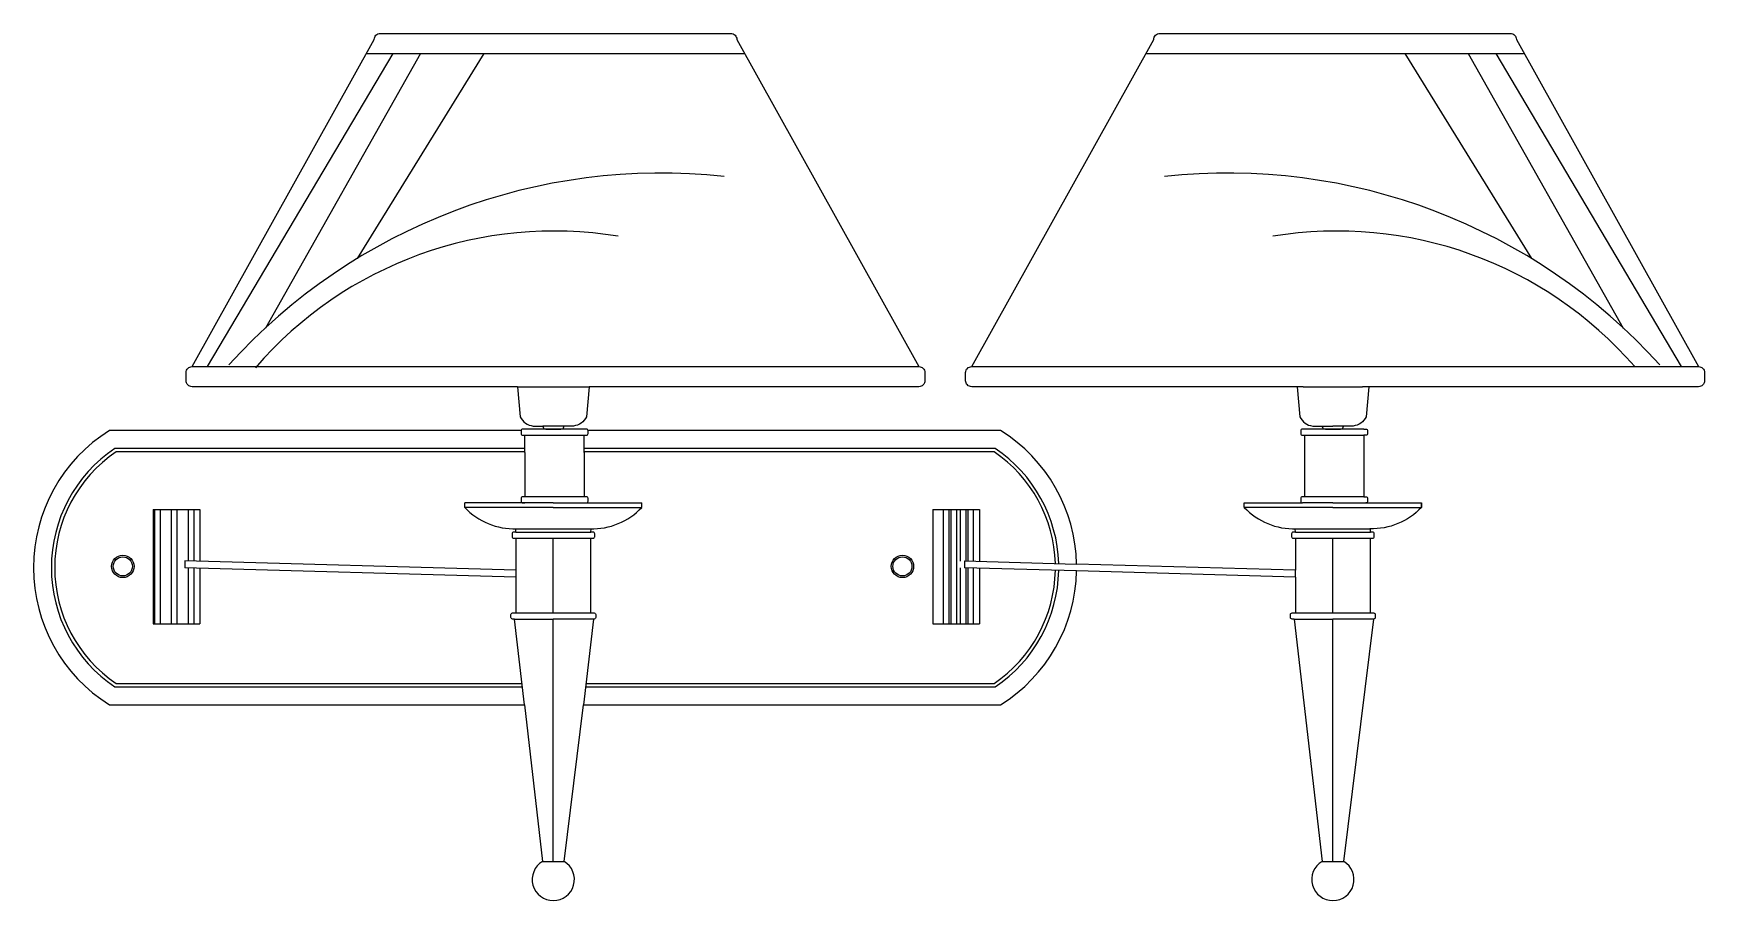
# Model space of a CAD drawing. Extents: x 214 to 886, y 264 to 612.
import ezdxf

# ---------------------------------------------------------------- set-up
doc = ezdxf.new("R2010")
doc.units = 0
doc.header["$MEASUREMENT"] = 0
for name, color, linetype in [('3', 3, 'CONTINUOUS'), ('4', 4, 'CONTINUOUS'), ('7', 7, 'CONTINUOUS'), ('BH', 3, 'CONTINUOUS')]:
    doc.layers.add(name, color=color, linetype=linetype)
pattern_1 = [(90, (-3051.64, -2830.851), (-6.75, 1e-15), []), (90, (-3049.39, -2828.601), (-6.75, 1e-15), [])]

msp = doc.modelspace()

# ---------------------------------------------------------------- hatches: boundary and pattern name
at = {"layer": '3'}
h = msp.add_hatch(dxfattribs=at)
h.set_pattern_fill('ANSI32', color=256, scale=18, angle=45, style=0)
h.set_pattern_definition(pattern_1)
h.paths.add_polyline_path([(280.69, 420.99), (261.96, 420.99), (261.96, 374.95), (280.69, 374.95), (280.69, 397.39), (274.64, 397.56), (274.64, 400.26), (280.69, 400.09)])
at = {"layer": 'BH'}
h = msp.add_hatch(dxfattribs=at)
h.set_pattern_fill('ANSI32', color=256, scale=18, angle=45, style=0)
h.set_pattern_definition(pattern_1)
h.paths.add_polyline_path([(280.69, 420.99), (261.96, 420.99), (261.96, 374.95), (280.69, 374.95), (280.69, 397.39), (274.64, 397.56), (274.64, 400.26), (280.69, 400.09)])
h = msp.add_hatch(dxfattribs=at)
h.set_pattern_fill('ANSI32', color=256, scale=18, angle=45, style=0)
h.set_pattern_definition([(90, (45055.608, 37784.191), (-6.75, 1e-15), []), (90, (45057.858, 37786.441), (-6.75, 1e-15), [])])
h.paths.add_polyline_path([(576.09, 374.95), (589.59, 374.95), (589.59, 397.39), (583.55, 397.56), (583.55, 400.26), (589.59, 400.09), (589.59, 420.99), (576.09, 420.99)])
h = msp.add_hatch(dxfattribs=at)
h.set_pattern_fill('ANSI32', color=256, scale=18, angle=45, style=0)
h.set_pattern_definition([(90, (-2738.0946, -2830.851), (-6.75, 1e-15), []), (90, (-2735.8446, -2828.601), (-6.75, 1e-15), [])])
h.paths.add_polyline_path([(580.73, 374.95), (594.23, 374.95), (594.23, 397.39), (588.19, 397.56), (588.19, 400.26), (594.23, 400.09), (594.23, 420.99), (580.73, 420.99)])

# ---------------------------------------------------------------- linework, layer by layer
at = {"layer": '3'}
for p, q in [((358.26, 604.34), (283.71, 478.44)), ((358.26, 604.34), (283.71, 478.44)), ((369.43, 604.34), (307.05, 493.95)), ((369.43, 604.34), (307.05, 493.95)), ((394.9, 604.34), (343.98, 521.89)), ((394.9, 604.34), (343.98, 521.89)), ((347.98, 604.34), (499.52, 604.34)), ((347.98, 604.34), (499.52, 604.34)), ((661.53, 604.34), (813.07, 604.34)), ((661.53, 604.34), (813.07, 604.34)), ((765.35, 604.34), (816.27, 521.89)), ((765.35, 604.34), (816.27, 521.89)), ((790.82, 604.34), (853.2, 493.95)), ((790.82, 604.34), (853.2, 493.95)), ((801.99, 604.34), (876.54, 478.44)), ((801.99, 604.34), (876.54, 478.44)), ((277.59, 478.44), (569.92, 478.44)), ((591.13, 478.44), (883.46, 478.44)), ((408.44, 470.34), (437.28, 470.34)), ((411.42, 450.83), (435.33, 450.83)), ((411.42, 450.83), (435.33, 450.83)), ((427.14, 454.53), (418.59, 454.53)), ((427.14, 454.53), (418.59, 454.53)), ((426.67, 453.3), (419.06, 453.3)), ((426.67, 453.3), (419.06, 453.3)), ((419.82, 453.3), (425.91, 453.3)), ((419.82, 453.3), (425.91, 453.3)), ((748.88, 453.3), (724.97, 453.3)), ((748.88, 453.3), (724.97, 453.3)), ((724.97, 450.83), (748.88, 450.83)), ((724.97, 450.83), (748.88, 450.83)), ((732.61, 453.3), (732.14, 454.53)), ((732.61, 453.3), (732.14, 454.53)), ((733.37, 453.3), (739.45, 453.3)), ((733.37, 453.3), (739.45, 453.3)), ((740.21, 453.3), (740.68, 454.53)), ((740.21, 453.3), (740.68, 454.53)), ((411.42, 445.5), (246.55, 445.5)), ((411.42, 445.5), (246.55, 445.5)), ((411.42, 444.15), (246.99, 444.15)), ((411.42, 444.15), (246.99, 444.15)), ((600.59, 445.5), (435.33, 445.5)), ((600.59, 445.5), (435.33, 445.5)), ((600.15, 444.15), (435.33, 444.15)), ((600.15, 444.15), (435.33, 444.15)), ((422.86, 423.62), (387.23, 423.62)), ((435.33, 426.1), (411.42, 426.1)), ((435.33, 426.1), (411.42, 426.1)), ((422.86, 423.62), (458.49, 423.62)), ((736.41, 423.62), (724.13, 423.62)), ((736.41, 423.62), (724.13, 423.62)), ((748.88, 426.1), (724.97, 426.1)), ((748.88, 426.1), (724.97, 426.1)), ((736.41, 423.62), (749.72, 423.62)), ((736.41, 423.62), (749.72, 423.62)), ((422.86, 421.8), (387.23, 421.8)), ((422.86, 421.8), (387.23, 421.8)), ((422.86, 421.8), (458.49, 421.8)), ((422.86, 421.8), (458.49, 421.8)), ((736.41, 421.8), (700.78, 421.8)), ((736.41, 421.8), (700.78, 421.8)), ((736.41, 421.8), (772.04, 421.8)), ((736.41, 421.8), (772.04, 421.8)), ((407.77, 411.85), (438.02, 411.85)), ((407.77, 411.85), (438.02, 411.85)), ((408.05, 413.19), (437.68, 413.19)), ((408.05, 413.19), (437.68, 413.19)), ((721.31, 411.85), (751.57, 411.85)), ((721.31, 411.85), (751.57, 411.85)), ((721.6, 413.19), (751.22, 413.19)), ((721.6, 413.19), (751.22, 413.19)), ((407.29, 409.37), (438.43, 409.37)), ((407.29, 409.37), (438.43, 409.37)), ((407.84, 409.37), (407.84, 379.35)), ((422.86, 379.35), (422.86, 409.37)), ((422.86, 379.35), (422.86, 409.37)), ((437.89, 409.37), (437.89, 379.35)), ((720.84, 409.37), (751.98, 409.37)), ((720.84, 409.37), (751.98, 409.37)), ((736.41, 379.35), (736.41, 409.37)), ((736.41, 379.35), (736.41, 409.37)), ((407.29, 379.35), (438.43, 379.35)), ((407.29, 379.35), (438.43, 379.35)), ((407.29, 376.88), (422.86, 376.88)), ((411.26, 342.42), (407.29, 376.88)), ((407.29, 376.88), (422.86, 376.88)), ((422.86, 279.42), (422.86, 376.88)), ((438.43, 376.88), (422.86, 376.88)), ((438.43, 376.88), (422.86, 376.88)), ((422.86, 279.42), (422.86, 376.88)), ((720.84, 376.88), (736.41, 376.88)), ((720.84, 376.88), (736.41, 376.88)), ((721.39, 379.35), (751.43, 379.35)), ((721.39, 379.35), (751.43, 379.35)), ((736.41, 279.42), (736.41, 376.88)), ((751.98, 376.88), (736.41, 376.88)), ((736.41, 279.42), (736.41, 376.88)), ((751.98, 376.88), (736.41, 376.88)), ((246.55, 349.62), (410.43, 349.62)), ((246.55, 349.62), (410.43, 349.62)), ((246.99, 350.97), (410.27, 350.97)), ((246.99, 350.97), (410.27, 350.97)), ((435.97, 349.62), (600.59, 349.62)), ((435.97, 349.62), (600.59, 349.62)), ((436.13, 350.97), (600.15, 350.97)), ((436.13, 350.97), (600.15, 350.97)), ((418.5, 279.42), (427.22, 279.42)), ((418.5, 279.42), (427.22, 279.42)), ((732.05, 279.42), (740.77, 279.42)), ((732.05, 279.42), (740.77, 279.42))]:
    msp.add_line(p, q, dxfattribs=at)
for centre, radius in [((249.73, 398.08), 4.5), ((249.73, 398.08), 4.5), ((249.73, 398.08), 3.84), ((249.73, 398.08), 3.84), ((563.28, 398.08), 4.5), ((563.28, 398.08), 4.5), ((563.28, 398.08), 3.84), ((563.28, 398.08), 3.84)]:
    msp.add_circle(centre, radius, dxfattribs=at)
for centre, radius, start, end in [((466.12, 322.06), 234.2, 83.75605, 137.87513), ((466.12, 322.06), 234.2, 83.75605, 137.87513), ((694.13, 322.06), 234.2, 42.12487, 96.24395), ((694.13, 322.06), 234.2, 42.12487, 96.24395), ((423.08, 374.46), 158.5, 80.61454, 139.23307), ((423.08, 374.46), 158.5, 80.61454, 139.23307), ((738.15, 374.46), 158.5, 40.99707, 99.38546), ((738.15, 374.46), 158.5, 40.99707, 99.38546), ((278.7, 397.56), 57.72, 123.8464, 236.1536), ((278.7, 397.56), 57.72, 123.8464, 236.1536), ((278.67, 397.56), 56.34, 124.21, 235.79), ((278.67, 397.56), 56.34, 124.21, 235.79), ((568.47, 397.56), 56.34, 1.6973, 55.79), ((568.47, 397.56), 56.34, 1.6973, 55.79), ((568.44, 397.56), 57.72, 1.61837, 56.1536), ((568.44, 397.56), 57.72, 1.61837, 56.1536), ((568.47, 397.56), 56.34, 304.21, 358.94373), ((568.47, 397.56), 56.34, 304.21, 358.94373), ((568.44, 397.56), 57.72, 303.8464, 358.93072), ((568.44, 397.56), 57.72, 303.8464, 358.93072)]:
    msp.add_arc(centre, radius, start, end, dxfattribs=at)
at = {"layer": '4'}
for p, q in [((408.44, 470.34), (437.28, 470.34)), ((721.99, 470.34), (723.09, 458.26)), ((721.99, 470.34), (723.09, 458.26)), ((724.51, 470.34), (748.31, 470.34)), ((724.51, 470.34), (748.31, 470.34)), ((750.83, 470.34), (749.73, 458.26)), ((750.83, 470.34), (749.73, 458.26)), ((409.94, 452.7), (244.37, 452.7)), ((409.94, 452.7), (244.37, 452.7)), ((411.42, 443.91), (411.42, 450.83)), ((411.42, 443.91), (411.42, 450.83)), ((435.33, 443.91), (435.33, 450.83)), ((435.33, 443.91), (435.33, 450.83)), ((602.77, 452.7), (436.82, 452.7)), ((602.77, 452.7), (436.82, 452.7)), ((422.86, 423.62), (387.23, 423.62)), ((387.23, 421.8), (387.23, 423.62)), ((387.23, 421.8), (387.23, 423.62)), ((422.86, 423.62), (458.49, 423.62)), ((458.49, 421.8), (458.49, 423.62)), ((458.49, 421.8), (458.49, 423.62)), ((700.78, 421.8), (700.78, 423.62)), ((700.78, 423.62), (724.13, 423.62)), ((700.78, 423.62), (724.13, 423.62)), ((700.78, 421.8), (700.78, 423.62)), ((772.04, 421.8), (772.04, 423.62)), ((772.04, 421.8), (772.04, 423.62)), ((458.49, 421.8), (458.49, 423.32)), ((458.49, 421.8), (458.49, 423.32)), ((407.77, 411.85), (407.74, 413.18)), ((407.77, 411.85), (407.74, 413.18)), ((438.02, 411.85), (438.04, 413.18)), ((438.02, 411.85), (438.04, 413.18)), ((721.31, 411.85), (721.29, 413.18)), ((721.31, 411.85), (721.29, 413.18)), ((751.57, 411.85), (751.58, 413.18)), ((751.57, 411.85), (751.58, 413.18)), ((407.84, 409.37), (407.84, 379.35)), ((437.89, 409.37), (437.89, 379.35)), ((721.39, 409.37), (721.39, 396.49)), ((721.39, 409.37), (721.39, 396.49)), ((751.43, 409.37), (751.43, 379.35)), ((751.43, 409.37), (751.43, 379.35)), ((721.39, 393.79), (721.39, 396.49)), ((721.39, 393.79), (721.39, 396.49)), ((721.39, 393.79), (721.39, 379.35)), ((721.39, 393.79), (721.39, 379.35)), ((411.26, 342.42), (407.29, 376.88)), ((435.18, 342.42), (439.14, 376.88)), ((435.18, 342.42), (439.14, 376.88)), ((244.37, 342.42), (411.26, 342.42)), ((244.37, 342.42), (411.26, 342.42)), ((411.26, 342.42), (418.5, 279.42)), ((411.26, 342.42), (418.5, 279.42)), ((427.22, 279.42), (435.07, 342.42)), ((427.22, 279.42), (435.07, 342.42)), ((435.07, 342.42), (602.77, 342.42)), ((435.07, 342.42), (602.77, 342.42))]:
    msp.add_line(p, q, dxfattribs=at)
for points in [[(408.44, 470.34), (277.59, 470.34, -0.414214), (275.16, 472.77), (275.16, 476.01, -0.414214), (277.59, 478.44), (350.84, 610.01, -0.414214), (353.27, 612.44), (494.23, 612.44, -0.414214), (496.66, 610.01), (569.92, 478.44, -0.414214), (572.35, 476.01), (572.35, 472.77, -0.414214), (569.92, 470.34), (437.28, 470.34)], [(408.44, 470.34), (277.59, 470.34, -0.414214), (275.16, 472.77), (275.16, 476.01, -0.414214), (277.59, 478.44), (350.84, 610.01, -0.414214), (353.27, 612.44), (494.23, 612.44, -0.414214), (496.66, 610.01), (569.92, 478.44, -0.414214), (572.35, 476.01), (572.35, 472.77, -0.414214), (569.92, 470.34), (437.28, 470.34)], [(724.51, 470.34), (591.13, 470.34, -0.414214), (588.7, 472.77), (588.7, 476.01, -0.414214), (591.13, 478.44), (664.39, 610.01, -0.414214), (666.82, 612.44), (807.78, 612.44, -0.414214), (810.21, 610.01), (883.46, 478.44, -0.414214), (885.89, 476.01), (885.89, 472.77, -0.414214), (883.46, 470.34), (748.31, 470.34)], [(724.51, 470.34), (591.13, 470.34, -0.414214), (588.7, 472.77), (588.7, 476.01, -0.414214), (591.13, 478.44), (664.39, 610.01, -0.414214), (666.82, 612.44), (807.78, 612.44, -0.414214), (810.21, 610.01), (883.46, 478.44, -0.414214), (885.89, 476.01), (885.89, 472.77, -0.414214), (883.46, 470.34), (748.31, 470.34)], [(408.44, 470.34), (409.54, 458.26, 0.261074), (414.74, 454.53), (418.59, 454.53), (419.06, 453.3)], [(408.44, 470.34), (409.54, 458.26, 0.261074), (414.74, 454.53), (418.59, 454.53), (419.06, 453.3)], [(437.28, 470.34), (436.19, 458.26, -0.261074), (430.99, 454.53), (427.14, 454.53), (426.67, 453.3)], [(437.28, 470.34), (436.19, 458.26, -0.261074), (430.99, 454.53), (427.14, 454.53), (426.67, 453.3)], [(723.09, 458.26, 0.261074), (728.28, 454.53), (736.41, 454.53)], [(723.09, 458.26, 0.261074), (728.28, 454.53), (736.41, 454.53)], [(749.73, 458.26, -0.261074), (744.53, 454.53), (736.41, 454.53)], [(749.73, 458.26, -0.261074), (744.53, 454.53), (736.41, 454.53)], [(419.06, 453.3), (410.58, 453.3, 0.414214), (409.93, 452.66), (409.93, 451.47, 0.414214), (410.58, 450.83), (411.42, 450.83)], [(419.06, 453.3), (410.58, 453.3, 0.414214), (409.93, 452.66), (409.93, 451.47, 0.414214), (410.58, 450.83), (411.42, 450.83)], [(435.33, 450.83), (436.17, 450.83, 0.414214), (436.82, 451.47), (436.82, 452.66, 0.414214), (436.17, 453.3), (426.67, 453.3)], [(435.33, 450.83), (436.17, 450.83, 0.414214), (436.82, 451.47), (436.82, 452.66, 0.414214), (436.17, 453.3), (426.67, 453.3)], [(724.97, 453.3), (724.13, 453.3, 0.414214), (723.48, 452.66), (723.48, 451.47, 0.414214), (724.13, 450.83), (724.97, 450.83)], [(724.97, 453.3), (724.13, 453.3, 0.414214), (723.48, 452.66), (723.48, 451.47, 0.414214), (724.13, 450.83), (724.97, 450.83)], [(748.88, 453.3), (749.72, 453.3, -0.414214), (750.37, 452.66), (750.37, 451.47, -0.414214), (749.72, 450.83), (748.88, 450.83), (748.88, 426.1), (749.72, 426.1, -0.414214), (750.37, 425.45), (750.37, 424.27, -0.414214), (749.72, 423.62), (749.72, 423.62), (772.04, 423.62), (772.04, 421.8, -0.212875), (751.22, 413.19)], [(748.88, 453.3), (749.72, 453.3, -0.414214), (750.37, 452.66), (750.37, 451.47, -0.414214), (749.72, 450.83), (748.88, 450.83), (748.88, 426.1), (749.72, 426.1, -0.414214), (750.37, 425.45), (750.37, 424.27, -0.414214), (749.72, 423.62), (749.72, 423.62), (772.04, 423.62), (772.04, 421.8, -0.212875), (751.22, 413.19)], [(411.42, 426.1), (410.58, 426.1, 0.414214), (409.93, 425.45), (409.93, 424.27, 0.414214), (410.58, 423.62), (411.42, 423.62)], [(411.42, 426.1), (410.58, 426.1, 0.414214), (409.93, 425.45), (409.93, 424.27, 0.414214), (410.58, 423.62), (411.42, 423.62)], [(435.33, 423.62), (436.17, 423.62, 0.414214), (436.82, 424.27), (436.82, 425.45, 0.414214), (436.17, 426.1), (435.33, 426.1)], [(435.33, 423.62), (436.17, 423.62, 0.414214), (436.82, 424.27), (436.82, 425.45, 0.414214), (436.17, 426.1), (435.33, 426.1)], [(724.97, 426.1), (724.13, 426.1, 0.414214), (723.48, 425.45), (723.48, 424.27, 0.414214), (724.13, 423.62)], [(724.97, 426.1), (724.13, 426.1, 0.414214), (723.48, 425.45), (723.48, 424.27, 0.414214), (724.13, 423.62)], [(407.77, 411.85), (406.93, 411.85, 0.414214), (406.28, 411.2), (406.28, 410.02, 0.414214), (406.93, 409.37), (407.77, 409.37)], [(407.77, 411.85), (406.93, 411.85, 0.414214), (406.28, 411.2), (406.28, 410.02, 0.414214), (406.93, 409.37), (407.77, 409.37)], [(438.02, 409.37), (438.86, 409.37, 0.414214), (439.51, 410.02), (439.51, 411.2, 0.414214), (438.86, 411.85), (438.02, 411.85)], [(438.02, 409.37), (438.86, 409.37, 0.414214), (439.51, 410.02), (439.51, 411.2, 0.414214), (438.86, 411.85), (438.02, 411.85)], [(721.31, 411.85), (720.47, 411.85, 0.414214), (719.82, 411.2), (719.82, 410.02, 0.414214), (720.47, 409.37), (721.31, 409.37)], [(721.31, 411.85), (720.47, 411.85, 0.414214), (719.82, 411.2), (719.82, 410.02, 0.414214), (720.47, 409.37), (721.31, 409.37)], [(751.57, 409.37), (752.4, 409.37, 0.414214), (753.05, 410.02), (753.05, 411.2, 0.414214), (752.4, 411.85), (751.57, 411.85)], [(751.57, 409.37), (752.4, 409.37, 0.414214), (753.05, 410.02), (753.05, 411.2, 0.414214), (752.4, 411.85), (751.57, 411.85)], [(407.29, 376.88), (406.45, 376.88, -0.414214), (405.81, 377.53), (405.81, 378.71, -0.414214), (406.45, 379.35), (407.29, 379.35)], [(407.29, 376.88), (406.45, 376.88, -0.414214), (405.81, 377.53), (405.81, 378.71, -0.414214), (406.45, 379.35), (407.29, 379.35)], [(438.43, 379.35), (439.27, 379.35, -0.414214), (439.92, 378.71), (439.92, 377.53, -0.414214), (439.27, 376.88), (438.43, 376.88)], [(438.43, 379.35), (439.27, 379.35, -0.414214), (439.92, 378.71), (439.92, 377.53, -0.414214), (439.27, 376.88), (438.43, 376.88)], [(720.84, 376.88), (720, 376.88, -0.414214), (719.35, 377.53), (719.35, 378.71, -0.414214), (720, 379.35), (721.39, 379.35)], [(720.84, 376.88), (720, 376.88, -0.414214), (719.35, 377.53), (719.35, 378.71, -0.414214), (720, 379.35), (721.39, 379.35)], [(720.84, 376.88), (732.05, 279.42, 3.614096), (740.77, 279.42), (752.82, 376.88)], [(720.84, 376.88), (732.05, 279.42, 3.614096), (740.77, 279.42), (752.82, 376.88)], [(751.43, 379.35), (752.82, 379.35, -0.414214), (753.47, 378.71), (753.47, 377.53, -0.414214), (752.82, 376.88), (751.98, 376.88)], [(751.43, 379.35), (752.82, 379.35, -0.414214), (753.47, 378.71), (753.47, 377.53, -0.414214), (752.82, 376.88), (751.98, 376.88)]]:
    msp.add_lwpolyline(points, format="xyb", dxfattribs=at)
for points in [[(724.97, 450.83), (724.97, 426.1)], [(724.97, 450.83), (724.97, 426.1)], [(411.42, 443.91), (411.42, 426.1)], [(411.42, 443.91), (411.42, 426.1)], [(435.33, 443.91), (435.33, 426.1)], [(435.33, 443.91), (435.33, 426.1)]]:
    msp.add_lwpolyline(points, dxfattribs=at)
for centre, radius, start, end in [((278.76, 397.56), 64.98, 121.94699, 238.05301), ((278.76, 397.56), 64.98, 121.94699, 238.05301), ((568.38, 397.56), 64.98, 1.2573, 58.05301), ((568.38, 397.56), 64.98, 1.2573, 58.05301), ((407.29, 440.84), 27.66, 223.4997, 271.5696), ((407.29, 440.84), 27.66, 223.4997, 271.5696), ((438.43, 440.84), 27.66, 268.4304, 316.5003), ((438.43, 440.84), 27.66, 268.4304, 316.5003), ((720.84, 440.84), 27.66, 223.4997, 271.5696), ((720.84, 440.84), 27.66, 223.4997, 271.5696), ((568.38, 397.56), 64.98, 301.94699, 358.86934), ((568.38, 397.56), 64.98, 301.94699, 358.86934), ((422.86, 272.14), 8.48, 120.93293, 59.06707), ((422.86, 272.14), 8.48, 120.93293, 59.06707)]:
    msp.add_arc(centre, radius, start, end, dxfattribs=at)
at = {"layer": '7'}
for p, q in [((277.59, 478.44), (569.92, 478.44)), ((591.13, 478.44), (883.46, 478.44)), ((261.96, 420.99), (280.69, 420.99)), ((261.96, 420.99), (261.96, 374.95)), ((261.96, 420.99), (261.96, 374.95)), ((261.96, 420.99), (280.69, 420.99)), ((280.69, 420.99), (280.69, 400.09)), ((280.69, 420.99), (280.69, 400.09)), ((575.51, 420.99), (594.23, 420.99)), ((575.51, 420.99), (575.51, 374.95)), ((575.51, 420.99), (575.51, 374.95)), ((575.51, 420.99), (594.23, 420.99)), ((594.23, 420.99), (594.23, 400.09)), ((594.23, 420.99), (594.23, 400.09)), ((407.84, 396.49), (274.64, 400.26)), ((407.84, 396.49), (274.64, 400.26)), ((274.64, 400.26), (274.64, 397.56)), ((274.64, 400.26), (274.64, 397.56)), ((407.84, 393.79), (274.64, 397.56)), ((407.84, 393.79), (274.64, 397.56)), ((280.69, 397.39), (280.69, 374.95)), ((280.69, 397.39), (280.69, 374.95)), ((588.19, 400.26), (588.19, 397.56)), ((588.19, 400.26), (633.35, 398.98)), ((588.19, 400.26), (633.35, 398.98)), ((588.19, 400.26), (588.19, 397.56)), ((633.35, 396.28), (588.19, 397.56)), ((633.35, 396.28), (588.19, 397.56)), ((594.23, 397.39), (594.23, 374.95)), ((594.23, 397.39), (594.23, 374.95)), ((721.39, 396.49), (633.35, 398.98)), ((721.39, 396.49), (633.35, 398.98)), ((721.39, 393.79), (633.35, 396.28)), ((721.39, 393.79), (633.35, 396.28)), ((261.96, 374.95), (280.69, 374.95)), ((261.96, 374.95), (280.69, 374.95)), ((575.51, 374.95), (594.23, 374.95)), ((575.51, 374.95), (594.23, 374.95))]:
    msp.add_line(p, q, dxfattribs=at)

doc.saveas('drawing.dxf')
